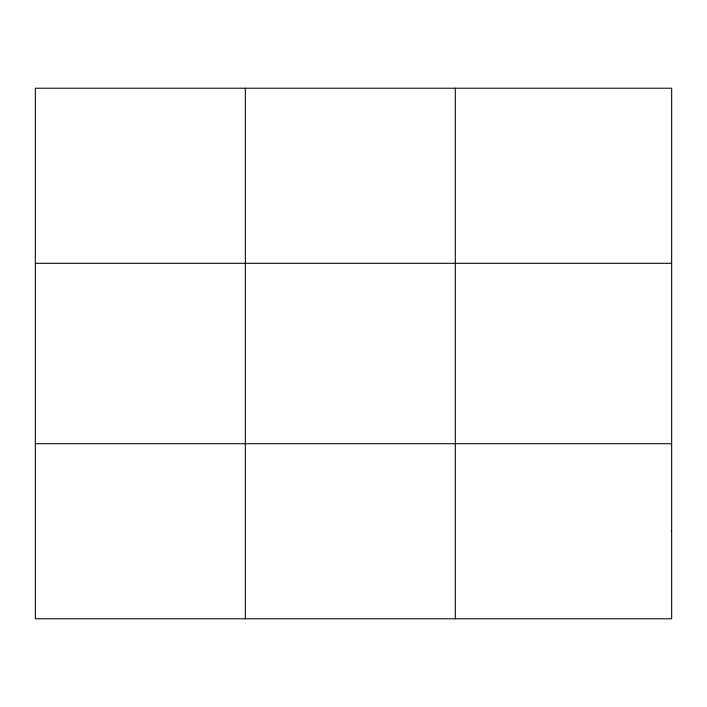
<?xml version="1.0" encoding="UTF-8"?>
<svg xmlns="http://www.w3.org/2000/svg" width="707" height="707" viewBox="0 0 707 707"><rect width="100%" height="100%" fill="white"/><g stroke="black" fill="none" stroke-linecap="round" stroke-linejoin="round"><path stroke-width="1.06" d="M245.329 618.784L245.329 88.216M455.308 618.784L455.308 88.216M35.35 263.304L671.65 263.304M35.35 443.696L671.65 443.696M671.65 531.24L671.65 618.784L35.35 618.784L35.35 88.216L671.65 88.216L671.65 531.24"/></g></svg>
